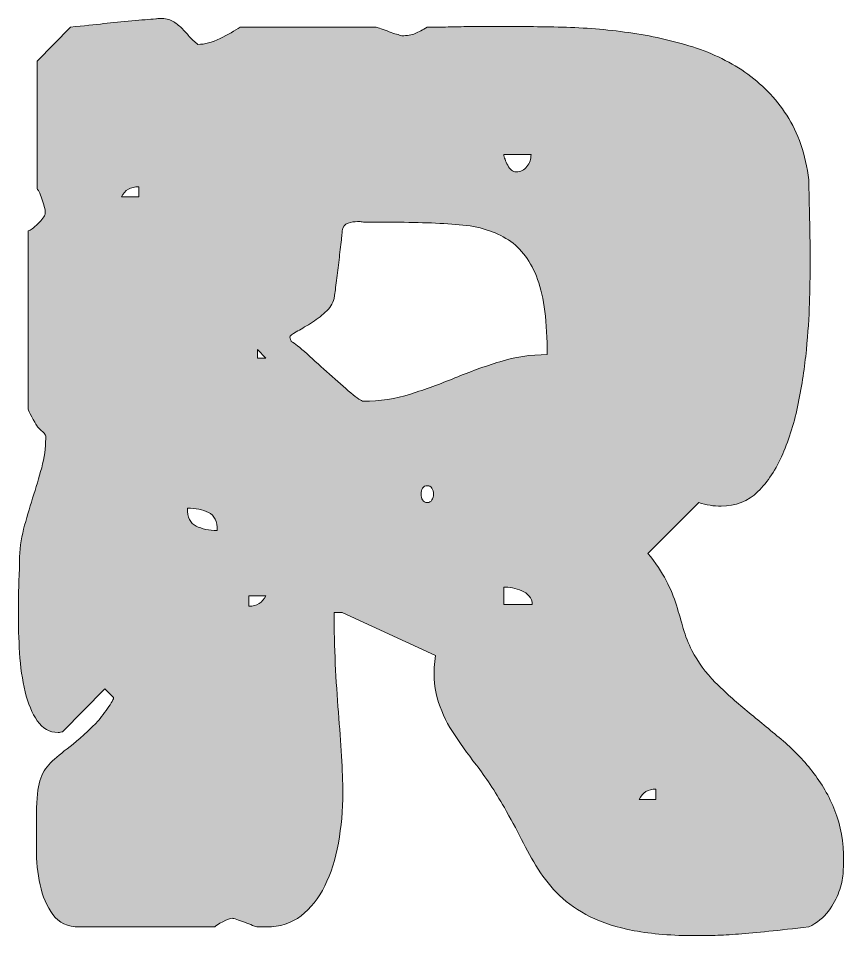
# Model space of a CAD drawing. Header units: inches. Extents: x 229 to 850, y -940 to -138.
# Drawn here: x 670 to 829.6, y -939.5 to -762.2 of the extents above; entities that cross this region are included whole.
import ezdxf

# ---------------------------------------------------------------- set-up
doc = ezdxf.new("R2010")
doc.units = ezdxf.units.IN
doc.header["$MEASUREMENT"] = 0
doc.layers.add('Layer 1', color=7, linetype='Continuous')

# ---------------------------------------------------------------- blocks, each defined once
blk = doc.blocks.new('block 6')
at = {"layer": 'Layer 1', "true_color": 0xffffff}
h = blk.add_hatch(color=7, dxfattribs=at)
h.dxf.hatch_style = 2
edge = h.paths.add_edge_path()
edge.add_spline(control_points=[(670.26, -867.08), (670.26, -865), (670.52, -862.95), (671.04, -860.95), (671.56, -858.95), (672.14, -856.95), (672.78, -854.94), (673.43, -852.94), (674, -850.98), (674.53, -849.06), (675.05, -847.14), (675.31, -845.25), (675.31, -843.41), (675.31, -843.33), (675.31, -843.19), (675.31, -842.99), (675.31, -842.79), (675.27, -842.69), (675.19, -842.69), (675.19, -842.53), (674.95, -842.25), (674.46, -841.85), (673.99, -841.45), (673.7, -841.17), (673.63, -841.01), (673.38, -840.61), (673.04, -840.01), (672.6, -839.2), (672.16, -838.4), (671.94, -837.93), (671.94, -837.76), (671.94, -837.76), (671.94, -803.28), (671.94, -803.28), (672.34, -803.2), (672.96, -802.74), (673.81, -801.9), (674.64, -801.06), (675.11, -800.44), (675.19, -800.04), (675.27, -799.8), (675.25, -799.44), (675.13, -798.95), (675.01, -798.48), (674.87, -797.97), (674.71, -797.45), (674.54, -796.93), (674.36, -796.45), (674.17, -796.01), (673.97, -795.57), (673.79, -795.27), (673.63, -795.11), (673.63, -795.11), (673.63, -770.48), (673.63, -770.48), (673.63, -770.48), (680.11, -763.87), (680.11, -763.87), (682.68, -763.63), (684.82, -763.41), (686.54, -763.21), (688.26, -763.01), (690.06, -762.83), (691.95, -762.67), (693.83, -762.51), (695.37, -762.39), (696.57, -762.31), (696.65, -762.31), (696.79, -762.29), (697, -762.25), (697.19, -762.21), (697.37, -762.19), (697.54, -762.19), (698.42, -762.19), (699.17, -762.37), (699.82, -762.73), (700.46, -763.09), (701.04, -763.53), (701.56, -764.05), (702.08, -764.57), (702.58, -765.11), (703.06, -765.67), (703.54, -766.24), (704.1, -766.76), (704.74, -767.23), (706.03, -767.23), (707.45, -766.86), (709.01, -766.09), (710.57, -765.33), (711.87, -764.59), (712.91, -763.87), (712.91, -763.87), (739.23, -763.87), (739.23, -763.87), (739.39, -763.95), (739.71, -764.07), (740.19, -764.23), (740.67, -764.39), (741.17, -764.57), (741.69, -764.77), (742.21, -764.97), (742.69, -765.13), (743.13, -765.25), (743.57, -765.37), (743.91, -765.47), (744.15, -765.55), (745.19, -765.55), (746.05, -765.41), (746.74, -765.13), (747.42, -764.85), (748.2, -764.43), (749.08, -763.87), (749.56, -763.87), (750.42, -763.87), (751.66, -763.87), (752.9, -763.87), (754.23, -763.85), (755.63, -763.81), (757.03, -763.77), (758.35, -763.75), (759.59, -763.75), (760.83, -763.75), (761.7, -763.75), (762.17, -763.75), (766.02, -763.75), (770.09, -763.79), (774.37, -763.87), (778.65, -763.95), (782.94, -764.27), (787.23, -764.83), (791.51, -765.39), (795.65, -766.27), (799.66, -767.48), (803.67, -768.68), (807.27, -770.38), (810.48, -772.58), (813.68, -774.79), (816.38, -777.57), (818.59, -780.93), (820.79, -784.3), (822.21, -788.46), (822.85, -793.43), (822.85, -794.15), (822.87, -795.35), (822.91, -797.03), (822.95, -798.71), (822.99, -800.52), (823.03, -802.44), (823.07, -804.36), (823.09, -806.19), (823.09, -807.91), (823.09, -809.63), (823.09, -810.81), (823.09, -811.45), (823.09, -812.65), (823.05, -814.6), (822.97, -817.28), (822.89, -819.96), (822.69, -822.97), (822.37, -826.29), (822.05, -829.61), (821.53, -833.06), (820.81, -836.62), (820.09, -840.19), (819.09, -843.45), (817.8, -846.41), (816.52, -849.38), (814.92, -851.8), (813, -853.68), (811.08, -855.57), (808.71, -856.51), (805.91, -856.51), (804.47, -856.51), (803.03, -856.27), (801.58, -855.79), (801.58, -855.79), (791.73, -865.64), (791.73, -865.64), (793.25, -867.48), (794.44, -869.22), (795.28, -870.87), (796.12, -872.51), (796.78, -874.11), (797.26, -875.67), (797.74, -877.23), (798.18, -878.74), (798.58, -880.18), (798.98, -881.62), (799.54, -883.02), (800.26, -884.38), (801.38, -886.63), (802.89, -888.69), (804.77, -890.57), (806.65, -892.45), (808.69, -894.29), (810.9, -896.1), (813.1, -897.9), (815.3, -899.72), (817.51, -901.56), (819.71, -903.41), (821.71, -905.47), (823.51, -907.75), (825.31, -910.03), (826.78, -912.58), (827.9, -915.38), (829.02, -918.19), (829.58, -921.43), (829.58, -925.11), (829.58, -925.67), (829.54, -926.5), (829.46, -927.58), (829.38, -928.66), (829.12, -929.82), (828.68, -931.06), (828.24, -932.3), (827.56, -933.54), (826.64, -934.78), (825.72, -936.03), (824.45, -937.05), (822.85, -937.85), (819.89, -938.17), (817.31, -938.45), (815.1, -938.69), (812.9, -938.93), (810.96, -939.11), (809.27, -939.23), (807.59, -939.35), (806.09, -939.43), (804.77, -939.47), (803.45, -939.51), (802.22, -939.53), (801.11, -939.53), (796.46, -939.53), (792.45, -939.21), (789.09, -938.57), (785.72, -937.93), (782.88, -937.03), (780.56, -935.87), (778.24, -934.7), (776.27, -933.34), (774.67, -931.78), (773.07, -930.22), (771.69, -928.52), (770.53, -926.68), (769.36, -924.83), (768.28, -922.91), (767.28, -920.91), (766.28, -918.91), (765.18, -916.86), (763.98, -914.78), (762.13, -911.58), (760.33, -908.83), (758.57, -906.55), (756.81, -904.27), (755.27, -902.1), (753.94, -900.06), (752.62, -898.02), (751.64, -895.86), (751, -893.57), (750.36, -891.29), (750.24, -888.55), (750.64, -885.34), (750.64, -885.34), (732.62, -877.05), (732.62, -877.05), (732.62, -877.05), (731.06, -877.05), (731.06, -877.05), (731.06, -880.42), (731.14, -883.72), (731.3, -886.96), (731.46, -890.21), (731.66, -893.33), (731.9, -896.34), (732.14, -899.34), (732.34, -902.16), (732.5, -904.81), (732.66, -907.45), (732.74, -909.81), (732.74, -911.9), (732.74, -915.26), (732.46, -918.5), (731.9, -921.63), (731.34, -924.75), (730.45, -927.51), (729.26, -929.92), (728.05, -932.32), (726.53, -934.24), (724.69, -935.68), (722.85, -937.13), (720.6, -937.85), (717.96, -937.85), (717.96, -937.85), (716.28, -937.85), (716.28, -937.85), (716.12, -937.85), (715.8, -937.75), (715.32, -937.55), (714.84, -937.35), (714.31, -937.15), (713.76, -936.95), (713.19, -936.75), (712.69, -936.57), (712.25, -936.41), (711.81, -936.25), (711.51, -936.17), (711.35, -936.17), (711.03, -936.17), (710.43, -936.38), (709.55, -936.83), (708.67, -937.27), (708.15, -937.61), (707.99, -937.85), (707.99, -937.85), (681.79, -937.85), (681.79, -937.85), (679.55, -937.85), (677.85, -937.05), (676.69, -935.45), (675.53, -933.84), (674.71, -931.92), (674.23, -929.68), (673.74, -927.44), (673.5, -925.13), (673.5, -922.77), (673.5, -920.41), (673.5, -918.46), (673.5, -916.94), (673.5, -913.9), (673.69, -911.64), (674.05, -910.15), (674.41, -908.67), (675.03, -907.45), (675.91, -906.49), (676.79, -905.53), (677.97, -904.51), (679.45, -903.42), (680.93, -902.34), (682.79, -900.68), (685.04, -898.44), (685.36, -898.12), (685.72, -897.7), (686.12, -897.18), (686.52, -896.66), (686.9, -896.14), (687.26, -895.62), (687.62, -895.09), (687.92, -894.64), (688.16, -894.23), (688.4, -893.83), (688.48, -893.59), (688.4, -893.51), (688.4, -893.51), (686.72, -891.83), (686.72, -891.83), (686.72, -891.83), (678.55, -900.12), (678.55, -900.12), (678.47, -900.12), (678.35, -900.14), (678.19, -900.18), (678.03, -900.22), (677.87, -900.24), (677.71, -900.24), (676.03, -900.24), (674.69, -899.5), (673.69, -898.02), (672.68, -896.54), (671.9, -894.65), (671.34, -892.37), (670.78, -890.09), (670.42, -887.59), (670.26, -884.86), (670.1, -882.14), (670.02, -879.56), (670.02, -877.11), (670.02, -874.67), (670.06, -872.53), (670.14, -870.69), (670.22, -868.84), (670.26, -867.64), (670.26, -867.08)], knot_values=[0, 0, 0, 0, 1, 1, 1, 2, 2, 2, 3, 3, 3, 4, 4, 4, 5, 5, 5, 6, 6, 6, 7, 7, 7, 8, 8, 8, 9, 9, 9, 10, 10, 10, 11, 11, 11, 12, 12, 12, 13, 13, 13, 14, 14, 14, 15, 15, 15, 16, 16, 16, 17, 17, 17, 18, 18, 18, 19, 19, 19, 20, 20, 20, 21, 21, 21, 22, 22, 22, 23, 23, 23, 24, 24, 24, 25, 25, 25, 26, 26, 26, 27, 27, 27, 28, 28, 28, 29, 29, 29, 30, 30, 30, 31, 31, 31, 32, 32, 32, 33, 33, 33, 34, 34, 34, 35, 35, 35, 36, 36, 36, 37, 37, 37, 38, 38, 38, 39, 39, 39, 40, 40, 40, 41, 41, 41, 42, 42, 42, 43, 43, 43, 44, 44, 44, 45, 45, 45, 46, 46, 46, 47, 47, 47, 48, 48, 48, 49, 49, 49, 50, 50, 50, 51, 51, 51, 52, 52, 52, 53, 53, 53, 54, 54, 54, 55, 55, 55, 56, 56, 56, 57, 57, 57, 58, 58, 58, 59, 59, 59, 60, 60, 60, 61, 61, 61, 62, 62, 62, 63, 63, 63, 64, 64, 64, 65, 65, 65, 66, 66, 66, 67, 67, 67, 68, 68, 68, 69, 69, 69, 70, 70, 70, 71, 71, 71, 72, 72, 72, 73, 73, 73, 74, 74, 74, 75, 75, 75, 76, 76, 76, 77, 77, 77, 78, 78, 78, 79, 79, 79, 80, 80, 80, 81, 81, 81, 82, 82, 82, 83, 83, 83, 84, 84, 84, 85, 85, 85, 86, 86, 86, 87, 87, 87, 88, 88, 88, 89, 89, 89, 90, 90, 90, 91, 91, 91, 92, 92, 92, 93, 93, 93, 94, 94, 94, 95, 95, 95, 96, 96, 96, 97, 97, 97, 98, 98, 98, 99, 99, 99, 100, 100, 100, 101, 101, 101, 102, 102, 102, 103, 103, 103, 104, 104, 104, 105, 105, 105, 106, 106, 106, 107, 107, 107, 108, 108, 108, 109, 109, 109, 110, 110, 110, 111, 111, 111, 112, 112, 112, 113, 113, 113, 114, 114, 114, 115, 115, 115, 116, 116, 116, 117, 117, 117, 118, 118, 118, 119, 119, 119, 120, 120, 120, 121, 121, 121, 122, 122, 122, 123, 123, 123, 124, 124, 124, 125, 125, 125, 126, 126, 126, 127, 127, 127, 127], degree=3, periodic=1)
edge = h.paths.add_edge_path()
edge.add_spline(control_points=[(693.33, -794.75), (691.73, -794.75), (690.61, -795.39), (689.96, -796.67), (689.96, -796.67), (693.33, -796.67), (693.33, -796.67), (693.33, -796.67), (693.33, -794.75), (693.33, -794.75)], knot_values=[0, 0, 0, 0, 1, 1, 1, 2, 2, 2, 3, 3, 3, 3], degree=3, periodic=1)
edge = h.paths.add_edge_path()
edge.add_spline(control_points=[(702.7, -856.87), (702.7, -858.63), (703.26, -859.79), (704.38, -860.35), (705.51, -860.91), (706.86, -861.19), (708.47, -861.19), (708.47, -859.43), (707.91, -858.27), (706.79, -857.71), (705.66, -857.15), (704.3, -856.87), (702.7, -856.87)], knot_values=[0, 0, 0, 0, 1, 1, 1, 2, 2, 2, 3, 3, 3, 4, 4, 4, 4], degree=3, periodic=1)
edge = h.paths.add_edge_path()
edge.add_spline(control_points=[(714.6, -873.81), (714.6, -873.81), (714.6, -875.85), (714.6, -875.85), (716.12, -875.85), (717.2, -875.17), (717.84, -873.81), (717.84, -873.81), (714.6, -873.81), (714.6, -873.81)], knot_values=[0, 0, 0, 0, 1, 1, 1, 2, 2, 2, 3, 3, 3, 3], degree=3, periodic=1)
h.paths.add_polyline_path([(717.84, -827.91), (716.28, -826.23), (716.28, -827.91)])
edge = h.paths.add_edge_path()
edge.add_spline(control_points=[(731.06, -816.38), (730.82, -817.34), (730.25, -818.22), (729.37, -819.02), (728.49, -819.82), (727.53, -820.54), (726.49, -821.18), (725.45, -821.82), (724.53, -822.36), (723.73, -822.8), (722.92, -823.24), (722.53, -823.59), (722.53, -823.83), (722.53, -823.91), (722.56, -824.05), (722.65, -824.25), (722.72, -824.45), (722.77, -824.59), (722.77, -824.67), (723.41, -824.99), (724.43, -825.79), (725.83, -827.07), (727.23, -828.35), (728.67, -829.65), (730.16, -830.97), (731.64, -832.3), (733.02, -833.5), (734.3, -834.58), (735.58, -835.66), (736.38, -836.2), (736.7, -836.2), (739.91, -836.2), (742.95, -835.74), (745.84, -834.82), (748.72, -833.9), (751.58, -832.86), (754.43, -831.7), (757.27, -830.53), (760.15, -829.49), (763.08, -828.57), (766, -827.65), (769.06, -827.19), (772.27, -827.19), (772.27, -820.94), (771.65, -816.1), (770.41, -812.65), (769.16, -809.21), (767.28, -806.66), (764.76, -805.02), (762.24, -803.38), (759.07, -802.4), (755.27, -802.08), (751.46, -801.76), (746.96, -801.6), (741.75, -801.6), (741.75, -801.6), (737.18, -801.6), (737.18, -801.6), (737.02, -801.6), (736.8, -801.58), (736.52, -801.54), (736.24, -801.5), (735.94, -801.48), (735.62, -801.48), (734.98, -801.48), (734.36, -801.58), (733.76, -801.78), (733.16, -801.98), (732.78, -802.48), (732.62, -803.28), (732.62, -803.76), (732.54, -804.64), (732.38, -805.92), (732.22, -807.21), (732.06, -808.53), (731.9, -809.89), (731.74, -811.25), (731.58, -812.55), (731.42, -813.79), (731.26, -815.04), (731.14, -815.89), (731.06, -816.38)], knot_values=[0, 0, 0, 0, 1, 1, 1, 2, 2, 2, 3, 3, 3, 4, 4, 4, 5, 5, 5, 6, 6, 6, 7, 7, 7, 8, 8, 8, 9, 9, 9, 10, 10, 10, 11, 11, 11, 12, 12, 12, 13, 13, 13, 14, 14, 14, 15, 15, 15, 16, 16, 16, 17, 17, 17, 18, 18, 18, 19, 19, 19, 20, 20, 20, 21, 21, 21, 22, 22, 22, 23, 23, 23, 24, 24, 24, 25, 25, 25, 26, 26, 26, 27, 27, 27, 27], degree=3, periodic=1)
edge = h.paths.add_edge_path()
edge.add_spline(control_points=[(749.08, -852.54), (748.68, -852.54), (748.38, -852.7), (748.18, -853.02), (747.98, -853.34), (747.88, -853.72), (747.88, -854.16), (747.88, -854.6), (747.98, -854.99), (748.18, -855.3), (748.38, -855.63), (748.68, -855.79), (749.08, -855.79), (749.48, -855.79), (749.78, -855.63), (749.98, -855.3), (750.18, -854.99), (750.28, -854.6), (750.28, -854.16), (750.28, -853.72), (750.18, -853.34), (749.98, -853.02), (749.78, -852.7), (749.48, -852.54), (749.08, -852.54)], knot_values=[0, 0, 0, 0, 1, 1, 1, 2, 2, 2, 3, 3, 3, 4, 4, 4, 5, 5, 5, 6, 6, 6, 7, 7, 7, 8, 8, 8, 8], degree=3, periodic=1)
edge = h.paths.add_edge_path()
edge.add_spline(control_points=[(763.86, -788.5), (763.94, -789.06), (764.2, -789.76), (764.64, -790.6), (765.08, -791.44), (765.62, -791.87), (766.26, -791.87), (767.14, -791.87), (767.84, -791.53), (768.36, -790.85), (768.88, -790.17), (769.14, -789.38), (769.14, -788.5), (769.14, -788.5), (763.86, -788.5), (763.86, -788.5)], knot_values=[0, 0, 0, 0, 1, 1, 1, 2, 2, 2, 3, 3, 3, 4, 4, 4, 5, 5, 5, 5], degree=3, periodic=1)
edge = h.paths.add_edge_path()
edge.add_spline(control_points=[(769.39, -875.49), (769.39, -874.85), (769.18, -874.31), (768.78, -873.87), (768.38, -873.43), (767.9, -873.09), (767.34, -872.85), (766.78, -872.61), (766.18, -872.43), (765.54, -872.31), (764.9, -872.19), (764.34, -872.13), (763.86, -872.13), (763.86, -872.13), (763.86, -875.49), (763.86, -875.49), (763.86, -875.49), (769.39, -875.49), (769.39, -875.49)], knot_values=[0, 0, 0, 0, 1, 1, 1, 2, 2, 2, 3, 3, 3, 4, 4, 4, 5, 5, 5, 6, 6, 6, 6], degree=3, periodic=1)
edge = h.paths.add_edge_path()
edge.add_spline(control_points=[(793.3, -911.18), (791.77, -911.18), (790.69, -911.86), (790.05, -913.22), (790.05, -913.22), (793.3, -913.22), (793.3, -913.22), (793.3, -913.22), (793.3, -911.18), (793.3, -911.18)], knot_values=[0, 0, 0, 0, 1, 1, 1, 2, 2, 2, 3, 3, 3, 3], degree=3, periodic=1)
at = {"layer": 'Layer 1', "lineweight": 0}
blk.add_lwpolyline([(717.84, -827.91), (716.28, -826.23), (716.28, -827.91), (717.84, -827.91)], dxfattribs=at)
for points, knots in [([(670.26, -867.08), (670.26, -865), (670.52, -862.95), (671.04, -860.95), (671.56, -858.95), (672.14, -856.95), (672.78, -854.94), (673.43, -852.94), (674, -850.98), (674.53, -849.06), (675.05, -847.14), (675.31, -845.25), (675.31, -843.41), (675.31, -843.33), (675.31, -843.19), (675.31, -842.99), (675.31, -842.79), (675.27, -842.69), (675.19, -842.69), (675.19, -842.53), (674.95, -842.25), (674.46, -841.85), (673.99, -841.45), (673.7, -841.17), (673.63, -841.01), (673.38, -840.61), (673.04, -840.01), (672.6, -839.2), (672.16, -838.4), (671.94, -837.93), (671.94, -837.76), (671.94, -837.76), (671.94, -803.28), (671.94, -803.28), (672.34, -803.2), (672.96, -802.74), (673.81, -801.9), (674.64, -801.06), (675.11, -800.44), (675.19, -800.04), (675.27, -799.8), (675.25, -799.44), (675.13, -798.95), (675.01, -798.48), (674.87, -797.97), (674.71, -797.45), (674.54, -796.93), (674.36, -796.45), (674.17, -796.01), (673.97, -795.57), (673.79, -795.27), (673.63, -795.11), (673.63, -795.11), (673.63, -770.48), (673.63, -770.48), (673.63, -770.48), (680.11, -763.87), (680.11, -763.87), (682.68, -763.63), (684.82, -763.41), (686.54, -763.21), (688.26, -763.01), (690.06, -762.83), (691.95, -762.67), (693.83, -762.51), (695.37, -762.39), (696.57, -762.31), (696.65, -762.31), (696.79, -762.29), (697, -762.25), (697.19, -762.21), (697.37, -762.19), (697.54, -762.19), (698.42, -762.19), (699.17, -762.37), (699.82, -762.73), (700.46, -763.09), (701.04, -763.53), (701.56, -764.05), (702.08, -764.57), (702.58, -765.11), (703.06, -765.67), (703.54, -766.24), (704.1, -766.76), (704.74, -767.23), (706.03, -767.23), (707.45, -766.86), (709.01, -766.09), (710.57, -765.33), (711.87, -764.59), (712.91, -763.87), (712.91, -763.87), (739.23, -763.87), (739.23, -763.87), (739.39, -763.95), (739.71, -764.07), (740.19, -764.23), (740.67, -764.39), (741.17, -764.57), (741.69, -764.77), (742.21, -764.97), (742.69, -765.13), (743.13, -765.25), (743.57, -765.37), (743.91, -765.47), (744.15, -765.55), (745.19, -765.55), (746.05, -765.41), (746.74, -765.13), (747.42, -764.85), (748.2, -764.43), (749.08, -763.87), (749.56, -763.87), (750.42, -763.87), (751.66, -763.87), (752.9, -763.87), (754.23, -763.85), (755.63, -763.81), (757.03, -763.77), (758.35, -763.75), (759.59, -763.75), (760.83, -763.75), (761.7, -763.75), (762.17, -763.75), (766.02, -763.75), (770.09, -763.79), (774.37, -763.87), (778.65, -763.95), (782.94, -764.27), (787.23, -764.83), (791.51, -765.39), (795.65, -766.27), (799.66, -767.48), (803.67, -768.68), (807.27, -770.38), (810.48, -772.58), (813.68, -774.79), (816.38, -777.57), (818.59, -780.93), (820.79, -784.3), (822.21, -788.46), (822.85, -793.43), (822.85, -794.15), (822.87, -795.35), (822.91, -797.03), (822.95, -798.71), (822.99, -800.52), (823.03, -802.44), (823.07, -804.36), (823.09, -806.19), (823.09, -807.91), (823.09, -809.63), (823.09, -810.81), (823.09, -811.45), (823.09, -812.65), (823.05, -814.6), (822.97, -817.28), (822.89, -819.96), (822.69, -822.97), (822.37, -826.29), (822.05, -829.61), (821.53, -833.06), (820.81, -836.62), (820.09, -840.19), (819.09, -843.45), (817.8, -846.41), (816.52, -849.38), (814.92, -851.8), (813, -853.68), (811.08, -855.57), (808.71, -856.51), (805.91, -856.51), (804.47, -856.51), (803.03, -856.27), (801.58, -855.79), (801.58, -855.79), (791.73, -865.64), (791.73, -865.64), (793.25, -867.48), (794.44, -869.22), (795.28, -870.87), (796.12, -872.51), (796.78, -874.11), (797.26, -875.67), (797.74, -877.23), (798.18, -878.74), (798.58, -880.18), (798.98, -881.62), (799.54, -883.02), (800.26, -884.38), (801.38, -886.63), (802.89, -888.69), (804.77, -890.57), (806.65, -892.45), (808.69, -894.29), (810.9, -896.1), (813.1, -897.9), (815.3, -899.72), (817.51, -901.56), (819.71, -903.41), (821.71, -905.47), (823.51, -907.75), (825.31, -910.03), (826.78, -912.58), (827.9, -915.38), (829.02, -918.19), (829.58, -921.43), (829.58, -925.11), (829.58, -925.67), (829.54, -926.5), (829.46, -927.58), (829.38, -928.66), (829.12, -929.82), (828.68, -931.06), (828.24, -932.3), (827.56, -933.54), (826.64, -934.78), (825.72, -936.03), (824.45, -937.05), (822.85, -937.85), (819.89, -938.17), (817.31, -938.45), (815.1, -938.69), (812.9, -938.93), (810.96, -939.11), (809.27, -939.23), (807.59, -939.35), (806.09, -939.43), (804.77, -939.47), (803.45, -939.51), (802.22, -939.53), (801.11, -939.53), (796.46, -939.53), (792.45, -939.21), (789.09, -938.57), (785.72, -937.93), (782.88, -937.03), (780.56, -935.87), (778.24, -934.7), (776.27, -933.34), (774.67, -931.78), (773.07, -930.22), (771.69, -928.52), (770.53, -926.68), (769.36, -924.83), (768.28, -922.91), (767.28, -920.91), (766.28, -918.91), (765.18, -916.86), (763.98, -914.78), (762.13, -911.58), (760.33, -908.83), (758.57, -906.55), (756.81, -904.27), (755.27, -902.1), (753.94, -900.06), (752.62, -898.02), (751.64, -895.86), (751, -893.57), (750.36, -891.29), (750.24, -888.55), (750.64, -885.34), (750.64, -885.34), (732.62, -877.05), (732.62, -877.05), (732.62, -877.05), (731.06, -877.05), (731.06, -877.05), (731.06, -880.42), (731.14, -883.72), (731.3, -886.96), (731.46, -890.21), (731.66, -893.33), (731.9, -896.34), (732.14, -899.34), (732.34, -902.16), (732.5, -904.81), (732.66, -907.45), (732.74, -909.81), (732.74, -911.9), (732.74, -915.26), (732.46, -918.5), (731.9, -921.63), (731.34, -924.75), (730.45, -927.51), (729.26, -929.92), (728.05, -932.32), (726.53, -934.24), (724.69, -935.68), (722.85, -937.13), (720.6, -937.85), (717.96, -937.85), (717.96, -937.85), (716.28, -937.85), (716.28, -937.85), (716.12, -937.85), (715.8, -937.75), (715.32, -937.55), (714.84, -937.35), (714.31, -937.15), (713.76, -936.95), (713.19, -936.75), (712.69, -936.57), (712.25, -936.41), (711.81, -936.25), (711.51, -936.17), (711.35, -936.17), (711.03, -936.17), (710.43, -936.38), (709.55, -936.83), (708.67, -937.27), (708.15, -937.61), (707.99, -937.85), (707.99, -937.85), (681.79, -937.85), (681.79, -937.85), (679.55, -937.85), (677.85, -937.05), (676.69, -935.45), (675.53, -933.84), (674.71, -931.92), (674.23, -929.68), (673.74, -927.44), (673.5, -925.13), (673.5, -922.77), (673.5, -920.41), (673.5, -918.46), (673.5, -916.94), (673.5, -913.9), (673.69, -911.64), (674.05, -910.15), (674.41, -908.67), (675.03, -907.45), (675.91, -906.49), (676.79, -905.53), (677.97, -904.51), (679.45, -903.42), (680.93, -902.34), (682.79, -900.68), (685.04, -898.44), (685.36, -898.12), (685.72, -897.7), (686.12, -897.18), (686.52, -896.66), (686.9, -896.14), (687.26, -895.62), (687.62, -895.09), (687.92, -894.64), (688.16, -894.23), (688.4, -893.83), (688.48, -893.59), (688.4, -893.51), (688.4, -893.51), (686.72, -891.83), (686.72, -891.83), (686.72, -891.83), (678.55, -900.12), (678.55, -900.12), (678.47, -900.12), (678.35, -900.14), (678.19, -900.18), (678.03, -900.22), (677.87, -900.24), (677.71, -900.24), (676.03, -900.24), (674.69, -899.5), (673.69, -898.02), (672.68, -896.54), (671.9, -894.65), (671.34, -892.37), (670.78, -890.09), (670.42, -887.59), (670.26, -884.86), (670.1, -882.14), (670.02, -879.56), (670.02, -877.11), (670.02, -874.67), (670.06, -872.53), (670.14, -870.69), (670.22, -868.84), (670.26, -867.64), (670.26, -867.08)], [0, 0, 0, 0, 1, 1, 1, 2, 2, 2, 3, 3, 3, 4, 4, 4, 5, 5, 5, 6, 6, 6, 7, 7, 7, 8, 8, 8, 9, 9, 9, 10, 10, 10, 11, 11, 11, 12, 12, 12, 13, 13, 13, 14, 14, 14, 15, 15, 15, 16, 16, 16, 17, 17, 17, 18, 18, 18, 19, 19, 19, 20, 20, 20, 21, 21, 21, 22, 22, 22, 23, 23, 23, 24, 24, 24, 25, 25, 25, 26, 26, 26, 27, 27, 27, 28, 28, 28, 29, 29, 29, 30, 30, 30, 31, 31, 31, 32, 32, 32, 33, 33, 33, 34, 34, 34, 35, 35, 35, 36, 36, 36, 37, 37, 37, 38, 38, 38, 39, 39, 39, 40, 40, 40, 41, 41, 41, 42, 42, 42, 43, 43, 43, 44, 44, 44, 45, 45, 45, 46, 46, 46, 47, 47, 47, 48, 48, 48, 49, 49, 49, 50, 50, 50, 51, 51, 51, 52, 52, 52, 53, 53, 53, 54, 54, 54, 55, 55, 55, 56, 56, 56, 57, 57, 57, 58, 58, 58, 59, 59, 59, 60, 60, 60, 61, 61, 61, 62, 62, 62, 63, 63, 63, 64, 64, 64, 65, 65, 65, 66, 66, 66, 67, 67, 67, 68, 68, 68, 69, 69, 69, 70, 70, 70, 71, 71, 71, 72, 72, 72, 73, 73, 73, 74, 74, 74, 75, 75, 75, 76, 76, 76, 77, 77, 77, 78, 78, 78, 79, 79, 79, 80, 80, 80, 81, 81, 81, 82, 82, 82, 83, 83, 83, 84, 84, 84, 85, 85, 85, 86, 86, 86, 87, 87, 87, 88, 88, 88, 89, 89, 89, 90, 90, 90, 91, 91, 91, 92, 92, 92, 93, 93, 93, 94, 94, 94, 95, 95, 95, 96, 96, 96, 97, 97, 97, 98, 98, 98, 99, 99, 99, 100, 100, 100, 101, 101, 101, 102, 102, 102, 103, 103, 103, 104, 104, 104, 105, 105, 105, 106, 106, 106, 107, 107, 107, 108, 108, 108, 109, 109, 109, 110, 110, 110, 111, 111, 111, 112, 112, 112, 113, 113, 113, 114, 114, 114, 115, 115, 115, 116, 116, 116, 117, 117, 117, 118, 118, 118, 119, 119, 119, 120, 120, 120, 121, 121, 121, 122, 122, 122, 123, 123, 123, 124, 124, 124, 125, 125, 125, 126, 126, 126, 127, 127, 127, 127]), ([(763.86, -788.5), (763.94, -789.06), (764.2, -789.76), (764.64, -790.6), (765.08, -791.44), (765.62, -791.87), (766.26, -791.87), (767.14, -791.87), (767.84, -791.53), (768.36, -790.85), (768.88, -790.17), (769.14, -789.38), (769.14, -788.5), (769.14, -788.5), (763.86, -788.5), (763.86, -788.5)], [0, 0, 0, 0, 1, 1, 1, 2, 2, 2, 3, 3, 3, 4, 4, 4, 5, 5, 5, 5]), ([(693.33, -794.75), (691.73, -794.75), (690.61, -795.39), (689.96, -796.67), (689.96, -796.67), (693.33, -796.67), (693.33, -796.67), (693.33, -796.67), (693.33, -794.75), (693.33, -794.75)], [0, 0, 0, 0, 1, 1, 1, 2, 2, 2, 3, 3, 3, 3]), ([(731.06, -816.38), (730.82, -817.34), (730.25, -818.22), (729.37, -819.02), (728.49, -819.82), (727.53, -820.54), (726.49, -821.18), (725.45, -821.82), (724.53, -822.36), (723.73, -822.8), (722.92, -823.24), (722.53, -823.59), (722.53, -823.83), (722.53, -823.91), (722.56, -824.05), (722.65, -824.25), (722.72, -824.45), (722.77, -824.59), (722.77, -824.67), (723.41, -824.99), (724.43, -825.79), (725.83, -827.07), (727.23, -828.35), (728.67, -829.65), (730.16, -830.97), (731.64, -832.3), (733.02, -833.5), (734.3, -834.58), (735.58, -835.66), (736.38, -836.2), (736.7, -836.2), (739.91, -836.2), (742.95, -835.74), (745.84, -834.82), (748.72, -833.9), (751.58, -832.86), (754.43, -831.7), (757.27, -830.53), (760.15, -829.49), (763.08, -828.57), (766, -827.65), (769.06, -827.19), (772.27, -827.19), (772.27, -820.94), (771.65, -816.1), (770.41, -812.65), (769.16, -809.21), (767.28, -806.66), (764.76, -805.02), (762.24, -803.38), (759.07, -802.4), (755.27, -802.08), (751.46, -801.76), (746.96, -801.6), (741.75, -801.6), (741.75, -801.6), (737.18, -801.6), (737.18, -801.6), (737.02, -801.6), (736.8, -801.58), (736.52, -801.54), (736.24, -801.5), (735.94, -801.48), (735.62, -801.48), (734.98, -801.48), (734.36, -801.58), (733.76, -801.78), (733.16, -801.98), (732.78, -802.48), (732.62, -803.28), (732.62, -803.76), (732.54, -804.64), (732.38, -805.92), (732.22, -807.21), (732.06, -808.53), (731.9, -809.89), (731.74, -811.25), (731.58, -812.55), (731.42, -813.79), (731.26, -815.04), (731.14, -815.89), (731.06, -816.38)], [0, 0, 0, 0, 1, 1, 1, 2, 2, 2, 3, 3, 3, 4, 4, 4, 5, 5, 5, 6, 6, 6, 7, 7, 7, 8, 8, 8, 9, 9, 9, 10, 10, 10, 11, 11, 11, 12, 12, 12, 13, 13, 13, 14, 14, 14, 15, 15, 15, 16, 16, 16, 17, 17, 17, 18, 18, 18, 19, 19, 19, 20, 20, 20, 21, 21, 21, 22, 22, 22, 23, 23, 23, 24, 24, 24, 25, 25, 25, 26, 26, 26, 27, 27, 27, 27]), ([(749.08, -852.54), (748.68, -852.54), (748.38, -852.7), (748.18, -853.02), (747.98, -853.34), (747.88, -853.72), (747.88, -854.16), (747.88, -854.6), (747.98, -854.99), (748.18, -855.3), (748.38, -855.63), (748.68, -855.79), (749.08, -855.79), (749.48, -855.79), (749.78, -855.63), (749.98, -855.3), (750.18, -854.99), (750.28, -854.6), (750.28, -854.16), (750.28, -853.72), (750.18, -853.34), (749.98, -853.02), (749.78, -852.7), (749.48, -852.54), (749.08, -852.54)], [0, 0, 0, 0, 1, 1, 1, 2, 2, 2, 3, 3, 3, 4, 4, 4, 5, 5, 5, 6, 6, 6, 7, 7, 7, 8, 8, 8, 8]), ([(702.7, -856.87), (702.7, -858.63), (703.26, -859.79), (704.38, -860.35), (705.51, -860.91), (706.86, -861.19), (708.47, -861.19), (708.47, -859.43), (707.91, -858.27), (706.79, -857.71), (705.66, -857.15), (704.3, -856.87), (702.7, -856.87)], [0, 0, 0, 0, 1, 1, 1, 2, 2, 2, 3, 3, 3, 4, 4, 4, 4]), ([(769.39, -875.49), (769.39, -874.85), (769.18, -874.31), (768.78, -873.87), (768.38, -873.43), (767.9, -873.09), (767.34, -872.85), (766.78, -872.61), (766.18, -872.43), (765.54, -872.31), (764.9, -872.19), (764.34, -872.13), (763.86, -872.13), (763.86, -872.13), (763.86, -875.49), (763.86, -875.49), (763.86, -875.49), (769.39, -875.49), (769.39, -875.49)], [0, 0, 0, 0, 1, 1, 1, 2, 2, 2, 3, 3, 3, 4, 4, 4, 5, 5, 5, 6, 6, 6, 6]), ([(714.6, -873.81), (714.6, -873.81), (714.6, -875.85), (714.6, -875.85), (716.12, -875.85), (717.2, -875.17), (717.84, -873.81), (717.84, -873.81), (714.6, -873.81), (714.6, -873.81)], [0, 0, 0, 0, 1, 1, 1, 2, 2, 2, 3, 3, 3, 3]), ([(793.3, -911.18), (791.77, -911.18), (790.69, -911.86), (790.05, -913.22), (790.05, -913.22), (793.3, -913.22), (793.3, -913.22), (793.3, -913.22), (793.3, -911.18), (793.3, -911.18)], [0, 0, 0, 0, 1, 1, 1, 2, 2, 2, 3, 3, 3, 3])]:
    blk.add_open_spline(points, degree=3, knots=knots, dxfattribs=at)
blk = doc.blocks.new('block 2')
at = {"layer": 'Layer 1'}
blk.add_blockref('block 6', (0, 0), dxfattribs=at)

msp = doc.modelspace()

# ---------------------------------------------------------------- block references
at = {"layer": 'Layer 1'}
msp.add_blockref('block 2', (0, 0), dxfattribs=at)

doc.saveas('drawing.dxf')
